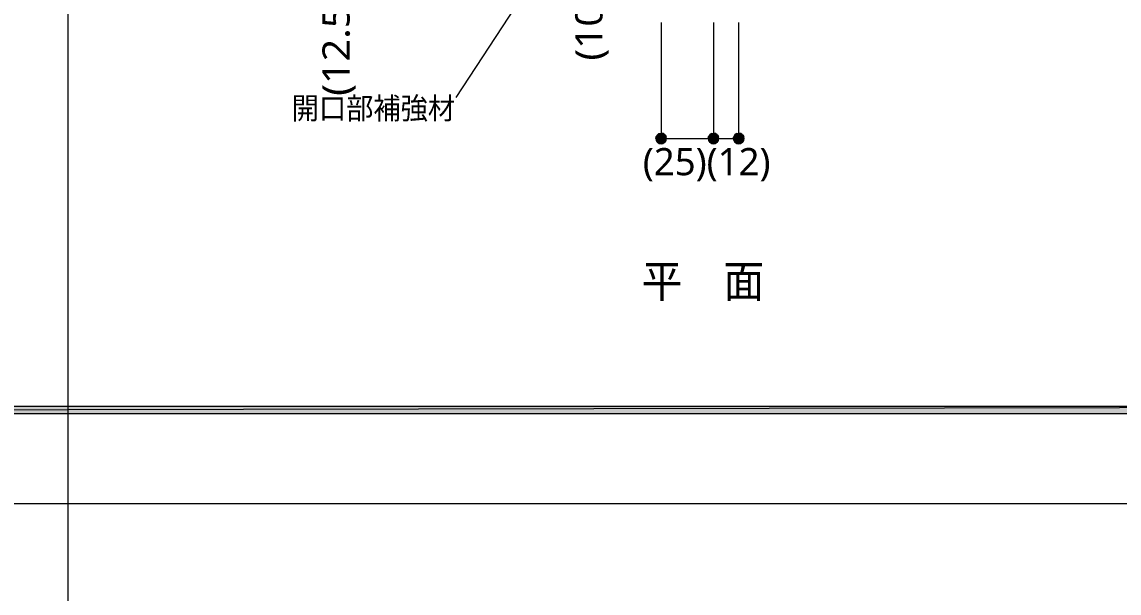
# Model space of a CAD drawing. Header units: millimetres. Extents: x 0 to 420, y 0 to 297.
# Drawn here: x 205.8 to 310.5, y 148.5 to 203 of the extents above; entities that cross this region are included whole.
import ezdxf
from ezdxf.enums import TextEntityAlignment as Align

# ---------------------------------------------------------------- set-up
doc = ezdxf.new("R2010")
doc.units = ezdxf.units.MM
doc.styles.add('kst32b', font='NotoSansJP-Variable.ttf')

msp = doc.modelspace()

# ---------------------------------------------------------------- hatches: boundary and pattern name
h = msp.add_hatch(color=7)
h.paths.add_polyline_path([(266.42, 192.24), (266.3, 192.09), (266.78, 191.88), (266.42, 192.24)])
h.paths.add_polyline_path([(266.3, 192.09), (266.78, 191.88), (266.28, 191.88), (266.3, 192.09)])
h.paths.add_polyline_path([(266.78, 191.88), (266.28, 191.88), (266.3, 191.69), (266.78, 191.88)])
h = msp.add_hatch(color=7)
h.paths.add_polyline_path([(266.3, 191.69), (266.42, 191.52), (266.78, 191.88), (266.3, 191.69)])
h.paths.add_polyline_path([(266.42, 191.52), (266.78, 191.88), (266.57, 191.41), (266.42, 191.52)])
h.paths.add_polyline_path([(266.78, 191.88), (266.57, 191.41), (266.78, 191.37), (266.78, 191.88)])
h = msp.add_hatch(color=7)
h.paths.add_polyline_path([(266.98, 192.36), (266.78, 192.4), (266.78, 191.88), (266.98, 192.36)])
h.paths.add_polyline_path([(266.78, 192.4), (266.78, 191.88), (266.57, 192.36), (266.78, 192.4)])
h.paths.add_polyline_path([(266.78, 191.88), (266.57, 192.36), (266.42, 192.24), (266.78, 191.88)])
h = msp.add_hatch(color=7)
h.paths.add_polyline_path([(267.29, 191.88), (267.25, 192.09), (266.78, 191.88), (267.29, 191.88)])
h.paths.add_polyline_path([(267.25, 192.09), (266.78, 191.88), (267.14, 192.24), (267.25, 192.09)])
h.paths.add_polyline_path([(266.78, 191.88), (267.14, 192.24), (266.98, 192.36), (266.78, 191.88)])
h = msp.add_hatch(color=7)
h.paths.add_polyline_path([(266.78, 191.37), (266.98, 191.41), (266.78, 191.88), (266.78, 191.37)])
h.paths.add_polyline_path([(266.98, 191.41), (266.78, 191.88), (267.14, 191.52), (266.98, 191.41)])
h.paths.add_polyline_path([(266.78, 191.88), (267.14, 191.52), (267.25, 191.69), (266.78, 191.88)])
for points in [[(267.25, 191.69), (267.29, 191.88), (266.78, 191.88), (267.25, 191.69)], [(272.25, 191.69), (272.29, 191.88), (271.78, 191.88), (272.25, 191.69)], [(274.66, 191.69), (274.7, 191.88), (274.17, 191.88), (274.66, 191.69)]]:
    msp.add_hatch(color=7).paths.add_polyline_path(points)
h = msp.add_hatch(color=7)
h.paths.add_polyline_path([(271.42, 192.24), (271.31, 192.09), (271.78, 191.88), (271.42, 192.24)])
h.paths.add_polyline_path([(271.31, 192.09), (271.78, 191.88), (271.27, 191.88), (271.31, 192.09)])
h.paths.add_polyline_path([(271.78, 191.88), (271.27, 191.88), (271.31, 191.69), (271.78, 191.88)])
h = msp.add_hatch(color=7)
h.paths.add_polyline_path([(271.31, 191.69), (271.42, 191.52), (271.78, 191.88), (271.31, 191.69)])
h.paths.add_polyline_path([(271.42, 191.52), (271.78, 191.88), (271.59, 191.41), (271.42, 191.52)])
h.paths.add_polyline_path([(271.78, 191.88), (271.59, 191.41), (271.78, 191.37), (271.78, 191.88)])
h = msp.add_hatch(color=7)
h.paths.add_polyline_path([(271.97, 192.36), (271.78, 192.4), (271.78, 191.88), (271.97, 192.36)])
h.paths.add_polyline_path([(271.78, 192.4), (271.78, 191.88), (271.59, 192.36), (271.78, 192.4)])
h.paths.add_polyline_path([(271.78, 191.88), (271.59, 192.36), (271.42, 192.24), (271.78, 191.88)])
h = msp.add_hatch(color=7)
h.paths.add_polyline_path([(272.29, 191.88), (272.25, 192.09), (271.78, 191.88), (272.29, 191.88)])
h.paths.add_polyline_path([(272.25, 192.09), (271.78, 191.88), (272.14, 192.24), (272.25, 192.09)])
h.paths.add_polyline_path([(271.78, 191.88), (272.14, 192.24), (271.97, 192.36), (271.78, 191.88)])
h = msp.add_hatch(color=7)
h.paths.add_polyline_path([(271.78, 191.37), (271.97, 191.41), (271.78, 191.88), (271.78, 191.37)])
h.paths.add_polyline_path([(271.97, 191.41), (271.78, 191.88), (272.14, 191.52), (271.97, 191.41)])
h.paths.add_polyline_path([(271.78, 191.88), (272.14, 191.52), (272.25, 191.69), (271.78, 191.88)])
h = msp.add_hatch(color=7)
h.paths.add_polyline_path([(273.81, 192.24), (273.71, 192.09), (274.17, 191.88), (273.81, 192.24)])
h.paths.add_polyline_path([(273.71, 192.09), (274.17, 191.88), (273.66, 191.88), (273.71, 192.09)])
h.paths.add_polyline_path([(274.17, 191.88), (273.66, 191.88), (273.71, 191.69), (274.17, 191.88)])
h = msp.add_hatch(color=7)
h.paths.add_polyline_path([(273.71, 191.69), (273.81, 191.52), (274.17, 191.88), (273.71, 191.69)])
h.paths.add_polyline_path([(273.81, 191.52), (274.17, 191.88), (273.98, 191.41), (273.81, 191.52)])
h.paths.add_polyline_path([(274.17, 191.88), (273.98, 191.41), (274.17, 191.37), (274.17, 191.88)])
h = msp.add_hatch(color=7)
h.paths.add_polyline_path([(274.38, 192.36), (274.17, 192.4), (274.17, 191.88), (274.38, 192.36)])
h.paths.add_polyline_path([(274.17, 192.4), (274.17, 191.88), (273.98, 192.36), (274.17, 192.4)])
h.paths.add_polyline_path([(274.17, 191.88), (273.98, 192.36), (273.81, 192.24), (274.17, 191.88)])
h = msp.add_hatch(color=7)
h.paths.add_polyline_path([(274.7, 191.88), (274.66, 192.09), (274.17, 191.88), (274.7, 191.88)])
h.paths.add_polyline_path([(274.66, 192.09), (274.17, 191.88), (274.53, 192.24), (274.66, 192.09)])
h.paths.add_polyline_path([(274.17, 191.88), (274.53, 192.24), (274.38, 192.36), (274.17, 191.88)])
h = msp.add_hatch(color=7)
h.paths.add_polyline_path([(274.17, 191.37), (274.38, 191.41), (274.17, 191.88), (274.17, 191.37)])
h.paths.add_polyline_path([(274.38, 191.41), (274.17, 191.88), (274.53, 191.52), (274.38, 191.41)])
h.paths.add_polyline_path([(274.17, 191.88), (274.53, 191.52), (274.66, 191.69), (274.17, 191.88)])
h = msp.add_hatch(color=7)
h.paths.add_polyline_path([(394.17, 165.63), (394.17, 166.33), (26.18, 165.63), (394.17, 165.63)])
h.paths.add_polyline_path([(394.17, 166.33), (26.18, 165.63), (26.18, 166.33), (394.17, 166.33)])

# ---------------------------------------------------------------- linework, layer by layer
at = {"lineweight": 13}
for points in [[(210.18, 46), (210.18, 285.98)], [(257.3, 211.26), (247.18, 195.81)], [(266.78, 202.97), (266.78, 191.88)], [(271.78, 202.97), (271.78, 191.88)], [(274.17, 202.97), (274.17, 191.88)], [(266.78, 191.88), (271.78, 191.88), (274.17, 191.88)], [(394.17, 156.99), (26.18, 156.99)]]:
    msp.add_lwpolyline(points, dxfattribs=at)
at = {"lineweight": 0}
for points in [[(266.3, 192.09), (266.78, 191.88), (266.28, 191.88)], [(266.78, 191.88), (266.28, 191.88), (266.3, 191.69)], [(266.42, 192.24), (266.3, 192.09), (266.78, 191.88)], [(266.3, 191.69), (266.42, 191.52), (266.78, 191.88)], [(266.78, 191.88), (266.57, 192.36), (266.42, 192.24)], [(266.42, 191.52), (266.78, 191.88), (266.57, 191.41)], [(266.78, 192.4), (266.78, 191.88), (266.57, 192.36)], [(266.78, 191.88), (266.57, 191.41), (266.78, 191.37)], [(266.98, 192.36), (266.78, 192.4), (266.78, 191.88)], [(266.78, 191.88), (267.14, 192.24), (266.98, 192.36)], [(267.25, 192.09), (266.78, 191.88), (267.14, 192.24)], [(267.29, 191.88), (267.25, 192.09), (266.78, 191.88)], [(266.78, 191.37), (266.98, 191.41), (266.78, 191.88)], [(266.98, 191.41), (266.78, 191.88), (267.14, 191.52)], [(266.78, 191.88), (267.14, 191.52), (267.25, 191.69)], [(267.25, 191.69), (267.29, 191.88), (266.78, 191.88)], [(271.31, 192.09), (271.78, 191.88), (271.27, 191.88)], [(271.78, 191.88), (271.27, 191.88), (271.31, 191.69)], [(271.42, 192.24), (271.31, 192.09), (271.78, 191.88)], [(271.31, 191.69), (271.42, 191.52), (271.78, 191.88)], [(271.78, 191.88), (271.59, 192.36), (271.42, 192.24)], [(271.42, 191.52), (271.78, 191.88), (271.59, 191.41)], [(271.78, 192.4), (271.78, 191.88), (271.59, 192.36)], [(271.78, 191.88), (271.59, 191.41), (271.78, 191.37)], [(271.97, 192.36), (271.78, 192.4), (271.78, 191.88)], [(271.78, 191.88), (272.14, 192.24), (271.97, 192.36)], [(272.25, 192.09), (271.78, 191.88), (272.14, 192.24)], [(272.29, 191.88), (272.25, 192.09), (271.78, 191.88)], [(271.78, 191.37), (271.97, 191.41), (271.78, 191.88)], [(271.97, 191.41), (271.78, 191.88), (272.14, 191.52)], [(271.78, 191.88), (272.14, 191.52), (272.25, 191.69)], [(272.25, 191.69), (272.29, 191.88), (271.78, 191.88)], [(273.71, 192.09), (274.17, 191.88), (273.66, 191.88)], [(274.17, 191.88), (273.66, 191.88), (273.71, 191.69)], [(273.81, 192.24), (273.71, 192.09), (274.17, 191.88)], [(273.71, 191.69), (273.81, 191.52), (274.17, 191.88)], [(274.17, 191.88), (273.98, 192.36), (273.81, 192.24)], [(273.81, 191.52), (274.17, 191.88), (273.98, 191.41)], [(274.17, 192.4), (274.17, 191.88), (273.98, 192.36)], [(274.17, 191.88), (273.98, 191.41), (274.17, 191.37)], [(274.38, 192.36), (274.17, 192.4), (274.17, 191.88)], [(274.17, 191.88), (274.53, 192.24), (274.38, 192.36)], [(274.66, 192.09), (274.17, 191.88), (274.53, 192.24)], [(274.7, 191.88), (274.66, 192.09), (274.17, 191.88)], [(274.17, 191.37), (274.38, 191.41), (274.17, 191.88)], [(274.38, 191.41), (274.17, 191.88), (274.53, 191.52)], [(274.17, 191.88), (274.53, 191.52), (274.66, 191.69)], [(274.66, 191.69), (274.7, 191.88), (274.17, 191.88)], [(394.17, 165.63), (394.17, 166.33), (26.18, 165.63)], [(394.17, 166.33), (26.18, 165.63), (26.18, 166.33)]]:
    msp.add_lwpolyline(points, close=True, dxfattribs=at)

# ---------------------------------------------------------------- texts
at = {"style": 'kst32b'}
for s, height, p, p2 in [('(12.5)', 2.599, (237.05, 195.96), (237.05, 205.71)), ('(10)', 2.599, (261.18, 199.33), (261.18, 205.82)), ('開口部補強材', 2.079, (231.52, 193.74), (247.11, 193.74)), ('(25)(12)', 2.599, (265.03, 188.38), (277.22, 188.38)), ('平\u3000面', 3.119, (264.92, 176.7), (276.62, 176.7))]:
    msp.add_text(s, height=height, dxfattribs=at).set_placement(p, p2, align=Align.FIT)

doc.saveas('drawing.dxf')
